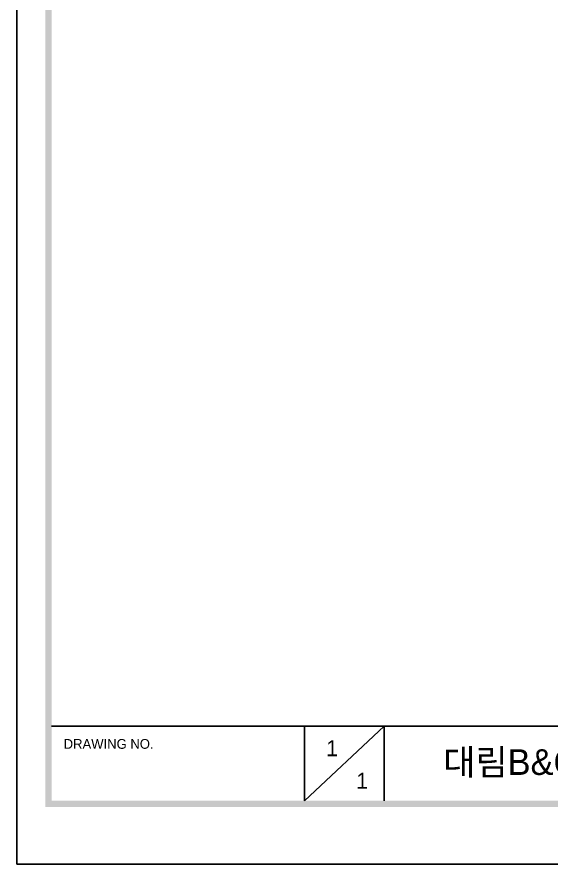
# Model space of a CAD drawing. Extents: x 16296660632 to 16296674943, y -37409619871 to -37409617133.
# Drawn here: x 16296673792.5 to 16296674048.1, y -37409617943.4 to -37409617538.3 of the extents above; entities that cross this region are included whole.
import ezdxf

# ---------------------------------------------------------------- set-up
doc = ezdxf.new("R2010")
doc.units = 0
doc.header["$LTSCALE"] = 10
doc.header["$MEASUREMENT"] = 0
doc.layers.get('0').update_dxf_attribs({"linetype": 'CONTINUOUS'})
doc.styles.add('Daelim Dimension', font='\x7f\x7f\x7f\x7f.TTF')

msp = doc.modelspace()

# ---------------------------------------------------------------- linework, layer by layer
at = {"color": 5}
msp.add_line((16296673809.07728, -37409617877.483673), (16296674737.06918, -37409617877.483673), dxfattribs=at)
at = {"color": 5, "ltscale": 40}
for p, q in [((16296673930.07888, -37409617877.483673), (16296673930.07888, -37409617913.150429)), ((16296673930.07888, -37409617877.483673), (16296673930.07888, -37409617913.150429)), ((16296673968.251129, -37409617877.483673), (16296673930.07888, -37409617913.150429)), ((16296673968.251129, -37409617877.483673), (16296673930.07888, -37409617913.150429)), ((16296673968.251129, -37409617877.483673), (16296673968.251129, -37409617913.150429)), ((16296673968.251129, -37409617877.483673), (16296673968.251129, -37409617913.150429))]:
    msp.add_line(p, q, dxfattribs=at)
at = {"color": 2}
msp.add_lwpolyline([(16296673792.47961, -37409617133.107803), (16296674942.83956, -37409617133.107803), (16296674942.83956, -37409617943.398079), (16296673792.47961, -37409617943.398079)], close=True, dxfattribs=at)
at = {"ltscale": 0.5}
msp.add_lwpolyline([(16296673792.47961, -37409617133.107803), (16296674942.83956, -37409617133.107803), (16296674942.83956, -37409617943.398079), (16296673792.47961, -37409617943.398079)], close=True, dxfattribs=at)
at = {"color": 5, "ltscale": 40}
for points in [[(16296673806.12961, -37409617146.757797), (16296673809.07728, -37409617146.757797), (16296673806.12961, -37409617916.098091), (16296673809.07728, -37409617913.150429)], [(16296674929.18956, -37409617916.098091), (16296674926.24189, -37409617913.150429), (16296673806.12961, -37409617916.098091), (16296673809.07728, -37409617913.150429)]]:
    msp.add_trace(points, dxfattribs=at)

# ---------------------------------------------------------------- texts
at = {"color": 5, "ltscale": 40, "style": 'Daelim Dimension'}
msp.add_text('DRAWING NO.', height=4.67101451, dxfattribs=at).set_placement((16296673814.84445, -37409617888.274246))
at = {"char_height": 7.644, "width": 10.66803135, "attachment_point": 1, "style": 'Daelim Dimension'}
for insert in [(16296673940.461229, -37409617884.170563), (16296673954.804729, -37409617899.750992)]:
    msp.add_mtext('1', dxfattribs=dict(at, insert=insert))
at = {"color": 2, "insert": (16296673996.48295, -37409617888.476837), "char_height": 12.285, "width": 621.38345056, "attachment_point": 1, "style": 'Daelim Dimension'}
msp.add_mtext('대림B&Co_Parts _Accessory_BAR 수납형 선반_DL A9039', dxfattribs=at)

doc.saveas('drawing.dxf')
